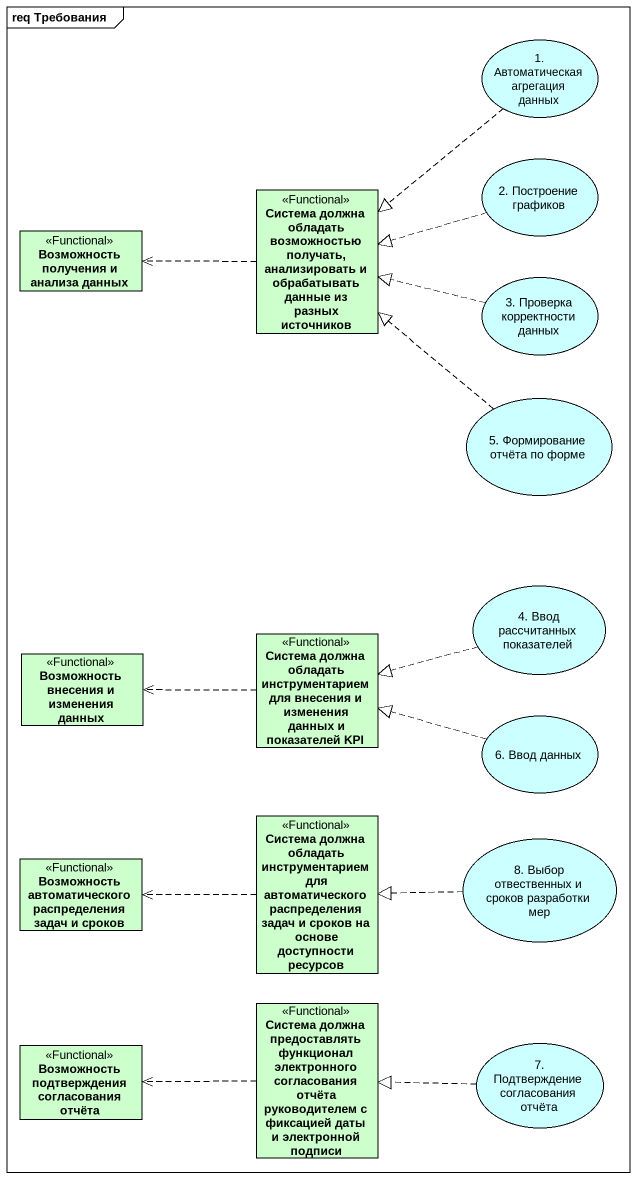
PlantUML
@startuml
mainframe req Требования
allowmixing
hide circle
hide empty members
usecase "1. Автоматическая агрегация данных" as u1_Автоматическая_агрегация #CCFFFF
usecase "2. Построение графиков" as u2_Построение_графиков #CCFFFF
class "Возможность получения и анализа данных" as Возможность_получения_и <<Functional>> #CCFFCC
class "Система должна обладать возможностью получать, анализировать и обрабатывать данные из разных источников" as Система_должна_обладать <<Functional>> #CCFFCC
usecase "3. Проверка корректности данных" as u3_Проверка_корректности #CCFFFF
usecase "5. Формирование отчёта по форме" as u5_Формирование_отчёта_по #CCFFFF
usecase "4. Ввод рассчитанных показателей" as u4_Ввод_рассчитанных #CCFFFF
class "Система должна обладать инструментарием для внесения и изменения данных и показателей KPI" as Система_должна_обладать_2 <<Functional>> #CCFFCC
class "Возможность внесения и изменения данных" as Возможность_внесения_и <<Functional>> #CCFFCC
usecase "6. Ввод данных" as u6_Ввод_данных #CCFFFF
class "Система должна обладать инструментарием для автоматического распределения задач и сроков на основе доступности ресурсов" as Система_должна_обладать_3 <<Functional>> #CCFFCC
class "Возможность автоматического распределения задач и сроков" as Возможность_автоматического <<Functional>> #CCFFCC
usecase "8. Выбор отвественных и сроков разработки мер" as u8_Выбор_отвественных_и #CCFFFF
class "Система должна предоставлять функционал электронного согласования отчёта руководителем с фиксацией даты и электронной подписи" as Система_должна <<Functional>> #CCFFCC
class "Возможность подтверждения согласования отчёта" as Возможность_подтверждения <<Functional>> #CCFFCC
usecase "7. Подтверждение согласования отчёта" as u7_Подтверждение #CCFFFF
u1_Автоматическая_агрегация ..|> Система_должна_обладать
u2_Построение_графиков .left.|> Система_должна_обладать
Система_должна_обладать .left.> Возможность_получения_и
u3_Проверка_корректности .left.|> Система_должна_обладать
u5_Формирование_отчёта_по .up.|> Система_должна_обладать
u4_Ввод_рассчитанных .left.|> Система_должна_обладать_2
Система_должна_обладать_2 .left.> Возможность_внесения_и
u6_Ввод_данных .left.|> Система_должна_обладать_2
Система_должна_обладать_3 .left.> Возможность_автоматического
u8_Выбор_отвественных_и .left.|> Система_должна_обладать_3
Система_должна .left.> Возможность_подтверждения
u7_Подтверждение .left.|> Система_должна
@enduml
